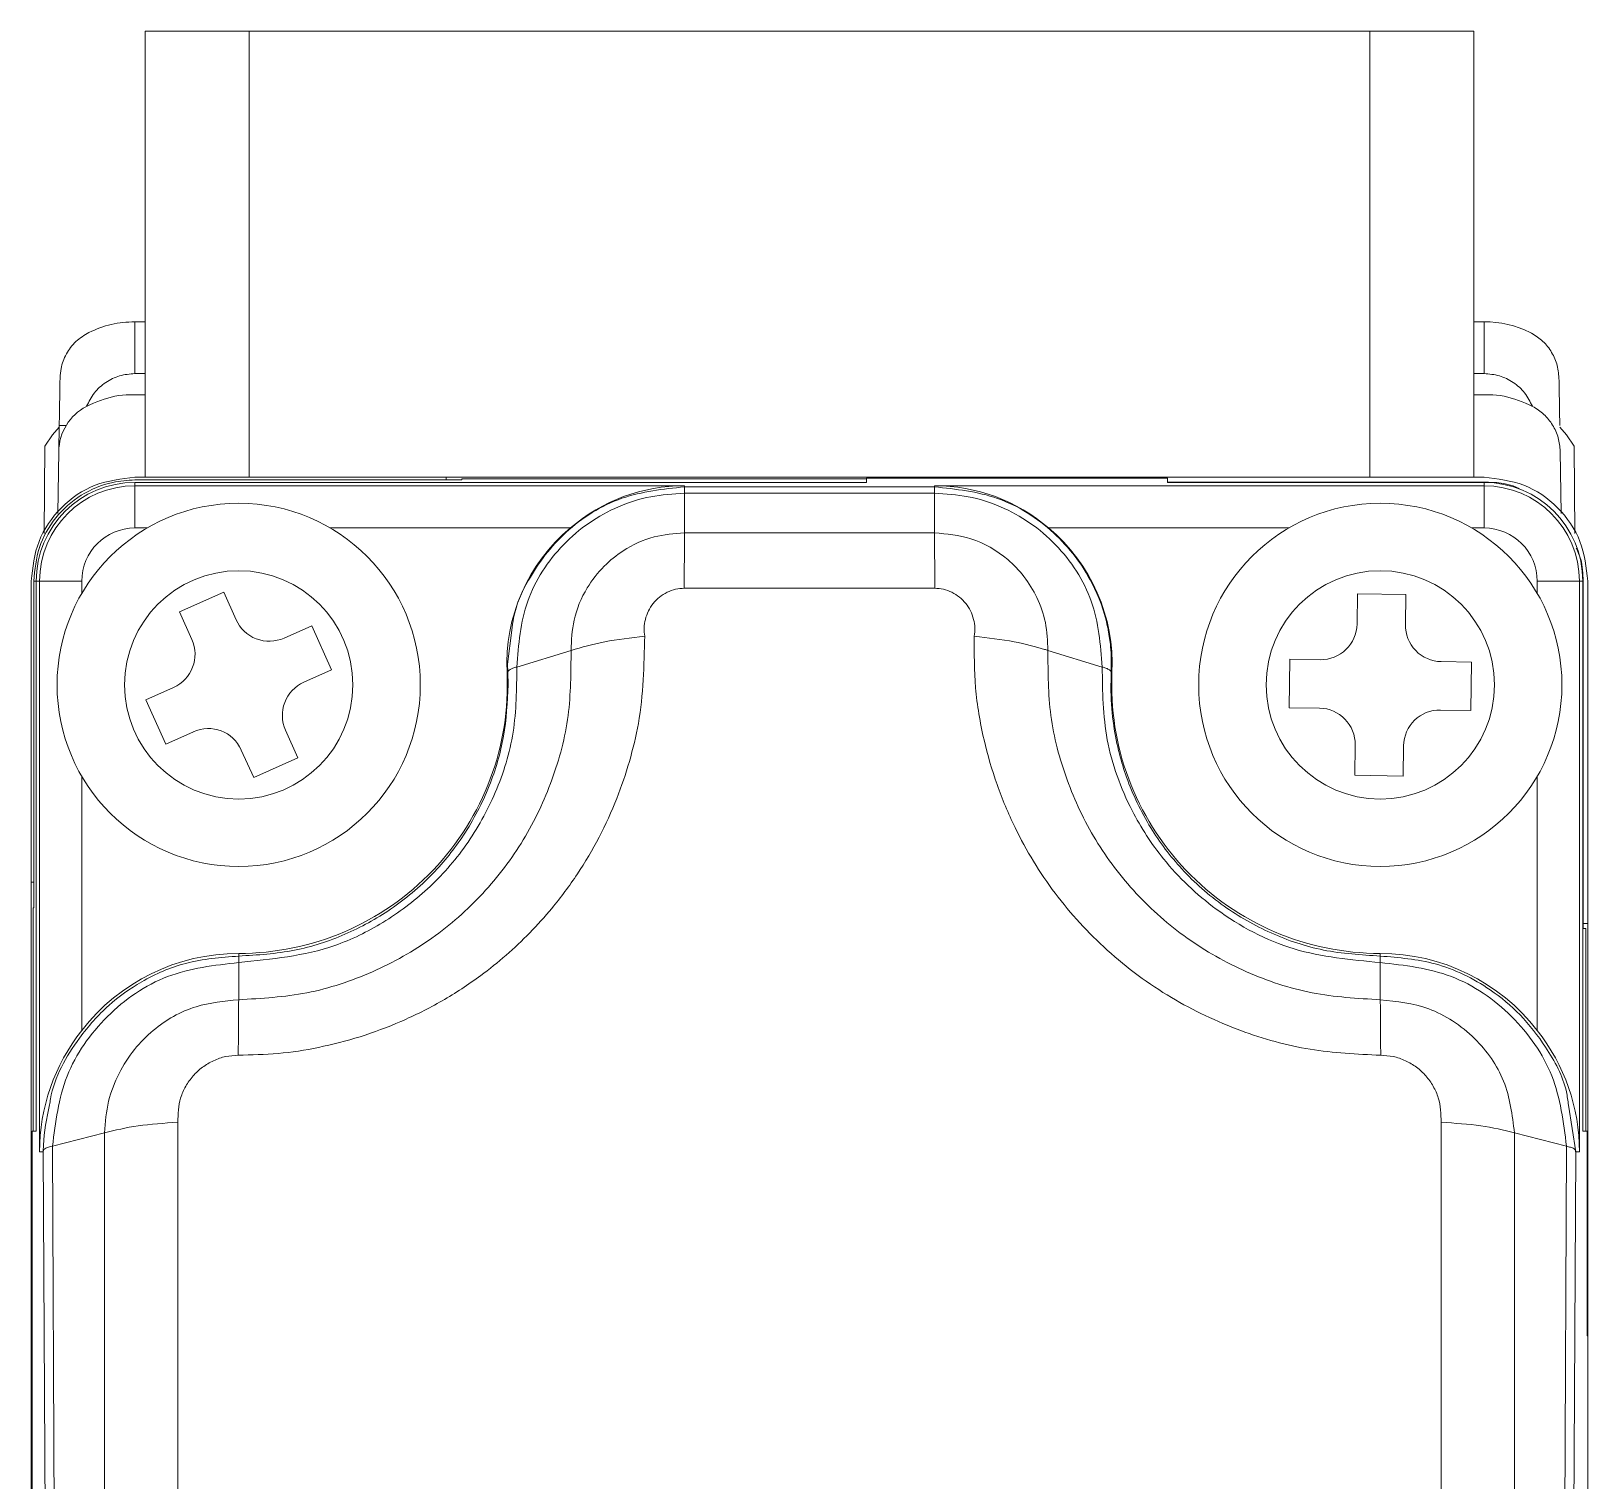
# Model space of a CAD drawing. Header units: inches. Extents: x 0.2 to 16.3, y 0.2 to 11.5.
# Drawn here: x 1.571 to 2.162, y 4.047 to 4.597 of the extents above; entities that cross this region are included whole.
import ezdxf

# ---------------------------------------------------------------- set-up
doc = ezdxf.new("R2010")
doc.units = ezdxf.units.IN
doc.header["$MEASUREMENT"] = 0

msp = doc.modelspace()

# ---------------------------------------------------------------- linework, layer by layer
at = {"color": 7, "linetype": 'Continuous', "lineweight": 18}
for p, q in [((1.6144, 4.42817), (1.6144, 4.59746)), ((1.65377, 4.59746), (1.65377, 4.42817)), ((2.07896, 4.59746), (1.65377, 4.59746)), ((2.07896, 4.42817), (2.07896, 4.59746)), ((2.11833, 4.59746), (2.11833, 4.42817)), ((1.61046, 4.48723), (1.61046, 4.46754)), ((1.61046, 4.48722), (1.6144, 4.48722)), ((2.11833, 4.48722), (2.12227, 4.48722)), ((2.12227, 4.48722), (2.12227, 4.46754)), ((1.6144, 4.46754), (1.61046, 4.46754)), ((2.12227, 4.46754), (2.11833, 4.46754)), ((1.58174, 4.44785), (1.58157, 4.43804)), ((1.58439, 4.44785), (1.58174, 4.44785)), ((1.57634, 4.43995), (1.57606, 4.40681)), ((1.58157, 4.43804), (1.58116, 4.41445)), ((2.15116, 4.43804), (2.15157, 4.41445)), ((2.15667, 4.40681), (2.15638, 4.43995)), ((1.61046, 4.42817), (1.72857, 4.42817)), ((1.73447, 4.42718), (1.61046, 4.42718)), ((1.61046, 4.42624), (1.61046, 4.42497)), ((1.88802, 4.42624), (1.61046, 4.42624)), ((1.61046, 4.42497), (1.81894, 4.42497)), ((1.61046, 4.42497), (1.61046, 4.40895)), ((1.72857, 4.42718), (1.72857, 4.42817)), ((1.72857, 4.42817), (1.99235, 4.42817)), ((1.73447, 4.42754), (1.73447, 4.42718)), ((1.88802, 4.42754), (1.73447, 4.42754)), ((1.81894, 4.42455), (1.81894, 4.42497)), ((1.81894, 4.42455), (1.91379, 4.42455)), ((1.88802, 4.42783), (1.88802, 4.42624)), ((2.00219, 4.42783), (1.88802, 4.42783)), ((1.91379, 4.42455), (1.91379, 4.42497)), ((1.91379, 4.42497), (2.12227, 4.42497)), ((1.99235, 4.42817), (1.99235, 4.42783)), ((1.99235, 4.42817), (2.12227, 4.42817)), ((2.00219, 4.42624), (2.00219, 4.42783)), ((2.12227, 4.42636), (2.00219, 4.42636)), ((2.00219, 4.42624), (2.12227, 4.42624)), ((2.12227, 4.42624), (2.12227, 4.42497)), ((2.12227, 4.42497), (2.12227, 4.40895)), ((1.81893, 4.42211), (1.81894, 4.40712)), ((1.81893, 4.42211), (1.91379, 4.42211)), ((1.91379, 4.40712), (1.91379, 4.42211)), ((1.61046, 4.40895), (1.61513, 4.40895)), ((1.68453, 4.40895), (1.77564, 4.40895)), ((1.81894, 4.40712), (1.91379, 4.40712)), ((2.0482, 4.40895), (1.95709, 4.40895)), ((2.12227, 4.40895), (2.1176, 4.40895)), ((1.57109, 4.3888), (1.57109, 4.27463)), ((1.57207, 4.26488), (1.57207, 4.3888)), ((1.57301, 4.18006), (1.57301, 4.3888)), ((1.57301, 4.3888), (1.57428, 4.3888)), ((1.57428, 4.3888), (1.57428, 4.17226)), ((1.57428, 4.3888), (1.59031, 4.3888)), ((1.59031, 4.3888), (1.59031, 4.38413)), ((2.15844, 4.3888), (2.14242, 4.3888)), ((2.14242, 4.3888), (2.14242, 4.38413)), ((2.15844, 4.3888), (2.15844, 4.17226)), ((2.15972, 4.3888), (2.15844, 4.3888)), ((2.15972, 4.18006), (2.15972, 4.3888)), ((2.15984, 4.25701), (2.15984, 4.3888)), ((2.16164, 4.25888), (2.16164, 4.3888)), ((1.64414, 4.38463), (1.62737, 4.37712)), ((1.64883, 4.37414), (1.64414, 4.38463)), ((1.81884, 4.38608), (1.9139, 4.38608)), ((2.07424, 4.38401), (2.07407, 4.37253)), ((2.09261, 4.38373), (2.07424, 4.38401)), ((2.09244, 4.37225), (2.09261, 4.38373)), ((1.62737, 4.37712), (1.63206, 4.36664)), ((1.67752, 4.37188), (1.66704, 4.36719)), ((1.68503, 4.35511), (1.67752, 4.37188)), ((1.75533, 4.3562), (1.77591, 4.36249)), ((1.95682, 4.36249), (1.9774, 4.3562)), ((2.0486, 4.35914), (2.04831, 4.34077)), ((2.06008, 4.35897), (2.0486, 4.35914)), ((1.67454, 4.35042), (1.68503, 4.35511)), ((1.75161, 4.35417), (1.75189, 4.35418)), ((1.75181, 4.3573), (1.75189, 4.35418)), ((1.75189, 4.35418), (1.75203, 4.34943)), ((1.98084, 4.35418), (1.98111, 4.35417)), ((2.11748, 4.35809), (2.106, 4.35826)), ((2.1172, 4.33972), (2.11748, 4.35809)), ((1.62511, 4.34843), (1.61463, 4.34374)), ((1.61463, 4.34374), (1.62214, 4.32697)), ((2.04831, 4.34077), (2.0598, 4.34059)), ((2.10572, 4.33989), (2.1172, 4.33972)), ((1.62214, 4.32697), (1.63262, 4.33166)), ((1.67228, 4.32174), (1.66759, 4.33222)), ((1.65082, 4.32471), (1.65551, 4.31423)), ((2.07336, 4.32661), (2.07319, 4.31512)), ((2.09156, 4.31484), (2.09173, 4.32632)), ((1.65551, 4.31423), (1.67228, 4.32174)), ((1.59031, 4.31473), (1.59031, 4.21834)), ((2.07319, 4.31512), (2.09156, 4.31484)), ((2.14242, 4.31473), (2.14242, 4.21834)), ((1.57109, 4.27463), (1.57207, 4.27463)), ((1.57109, 4.27463), (1.57109, 3.83762)), ((1.57186, 4.18006), (1.57186, 4.26488)), ((1.57207, 4.26488), (1.57186, 4.26488)), ((2.15984, 4.25888), (2.16164, 4.25888)), ((2.16164, 4.25888), (2.16164, 4.1025)), ((2.16087, 4.25701), (2.15984, 4.25701)), ((2.16087, 4.18006), (2.16087, 4.25701)), ((1.64983, 4.24653), (1.64983, 4.24753)), ((2.0829, 4.24753), (2.0829, 4.24653)), ((1.64983, 4.24409), (1.64982, 4.22996)), ((2.0829, 4.24409), (2.0829, 4.22996)), ((1.62677, 3.9494), (1.62677, 4.18347)), ((2.10596, 4.18346), (2.10596, 3.9494)), ((1.57143, 3.44392), (1.57143, 4.18006)), ((1.57301, 4.18006), (1.57143, 4.18006)), ((1.59891, 4.17946), (1.57918, 4.17438)), ((1.59891, 4.17946), (1.59893, 3.94641)), ((2.13381, 4.17947), (2.1338, 3.94641)), ((2.15355, 4.17438), (2.13381, 4.17947)), ((2.16143, 4.18006), (2.15972, 4.18006)), ((2.16143, 4.1025), (2.16143, 4.18006)), ((1.57428, 4.17226), (1.57571, 4.17226)), ((1.57571, 4.17226), (1.57722, 3.85514)), ((1.58068, 3.8573), (1.57918, 4.17438)), ((2.15355, 4.17438), (2.15205, 3.8573)), ((2.15702, 4.17226), (2.15551, 3.85514)), ((2.15844, 4.17226), (2.15702, 4.17226)), ((2.16143, 4.1025), (2.16164, 4.1025)), ((2.16164, 4.03398), (2.16164, 4.1025))]:
    msp.add_line(p, q, dxfattribs=at)
at = {"color": 8, "linetype": 'Continuous', "lineweight": 18}
for p, q in [((2.12227, 4.42624), (2.12227, 4.42636)), ((1.57301, 4.38874), (1.57207, 4.3888)), ((2.15984, 4.3888), (2.15971, 4.38881)), ((1.75349, 4.37013), (1.75181, 4.3573)), ((2.15427, 4.19001), (2.15702, 4.17226))]:
    msp.add_line(p, q, dxfattribs=at)
at = {"color": 7, "linetype": 'Continuous', "lineweight": 18, "flags": 128}
for points in [[(1.57634, 4.43995), (1.5792, 4.44424), (1.58173, 4.44721)], [(2.15638, 4.43995), (2.15352, 4.44424), (2.151, 4.44721)]]:
    msp.add_lwpolyline(points, dxfattribs=at)
at = {"color": 7, "linetype": 'Continuous', "lineweight": 18}
for centre, radius in [((1.64983, 4.34943), 0.0689), ((2.0829, 4.34943), 0.0689), ((1.64983, 4.34943), 0.04331), ((2.0829, 4.34943), 0.04331)]:
    msp.add_circle(centre, radius, dxfattribs=at)
for centre, radius, start, end in [((2.12227, 4.44785), 0.03937, 63.69863, 90), ((1.60125, 4.43769), 0.01969, 117.88834, 179), ((1.61046, 4.3888), 0.03745, 90, 180), ((1.61046, 4.3888), 0.03617, 90, 180), ((2.12227, 4.3888), 0.03745, 0, 90), ((2.12227, 4.3888), 0.03617, 0, 90), ((1.61046, 4.3888), 0.02015, 90, 180), ((1.81894, 4.3573), 0.0674, 129.9741, 182.66588), ((1.91379, 4.3573), 0.0674, 357.33412, 50.0259), ((2.12227, 4.3888), 0.02015, 0, 90), ((1.66141, 4.37977), 0.01378, 204.10475, 294.10475), ((2.06029, 4.37274), 0.01378, 269.12294, 359.12294), ((2.10621, 4.37204), 0.01378, 179.12294, 269.12294), ((1.61949, 4.36101), 0.01378, 294.10475, 24.10475), ((1.64983, 4.34943), 0.1019, 270, 2.66588), ((2.0829, 4.34943), 0.1019, 177.33412, 270), ((1.68017, 4.33784), 0.01378, 114.10475, 204.10475), ((2.05958, 4.32682), 0.01378, 359.12294, 89.12294), ((2.10551, 4.32611), 0.01378, 89.12294, 179.12294), ((1.63824, 4.31909), 0.01378, 24.10475, 114.10475), ((1.64983, 4.17226), 0.07527, 90, 142.25835), ((2.0829, 4.17226), 0.07527, 37.74165, 90)]:
    msp.add_arc(centre, radius, start, end, dxfattribs=at)
for centre, major_axis, start_param, end_param in [((1.81894, 4.35844), (0, 0.06653), 0, 0.708773), ((1.91379, 4.35844), (0, 0.06653), 5.574412, 6.283185), ((1.64855, 4.17226), (0.07427, 0), 2.472305, 3.141593), ((2.08417, 4.17226), (0.07427, 0), 0, 0.669288)]:
    msp.add_ellipse(centre, major_axis=major_axis, ratio=0.999853, start_param=start_param, end_param=end_param, dxfattribs=at)
for points in [[(1.6144, 4.59746), (1.61499, 4.59746), (1.61617, 4.59746), (1.62528, 4.59746), (1.63829, 4.59746), (1.64861, 4.59746), (1.65377, 4.59746)], [(2.07896, 4.59746), (2.08412, 4.59746), (2.09444, 4.59746), (2.10745, 4.59746), (2.11656, 4.59746), (2.11774, 4.59746), (2.11833, 4.59746)], [(1.59301, 4.48315), (1.5958, 4.48433), (1.60138, 4.48669), (1.60743, 4.48705), (1.61046, 4.48722)], [(1.59204, 4.45509), (1.59561, 4.45665), (1.60273, 4.45976), (1.61051, 4.45956), (1.6144, 4.45947)], [(2.11833, 4.45947), (2.12222, 4.45956), (2.12999, 4.45976), (2.13712, 4.45665), (2.14068, 4.45509)], [(2.14068, 4.45509), (2.14217, 4.45415), (2.14514, 4.45228), (2.14843, 4.4481), (2.15066, 4.44328), (2.15099, 4.43979), (2.15116, 4.43804)], [(1.61046, 4.42817), (1.6053, 4.42758), (1.59498, 4.42639), (1.58197, 4.41729), (1.57286, 4.40428), (1.57168, 4.39396), (1.57109, 4.3888)], [(1.81893, 4.42211), (1.81893, 4.42279), (1.81893, 4.42417), (1.81894, 4.42442), (1.81894, 4.42455)], [(1.91379, 4.42211), (1.91379, 4.42279), (1.91379, 4.42417), (1.91379, 4.42442), (1.91379, 4.42455)], [(2.12227, 4.42817), (2.12743, 4.42758), (2.13775, 4.42639), (2.15076, 4.41729), (2.15986, 4.40428), (2.16105, 4.39396), (2.16164, 4.3888)], [(1.81884, 4.38608), (1.81886, 4.39017), (1.81889, 4.39834), (1.81893, 4.4042), (1.81894, 4.40712)], [(1.9139, 4.38608), (1.91388, 4.39017), (1.91384, 4.39834), (1.91381, 4.4042), (1.91379, 4.40712)]]:
    msp.add_open_spline(points, degree=3, dxfattribs=at)
for points, knots in [([(1.59301, 4.48315), (1.59127, 4.48208), (1.58779, 4.47995), (1.58419, 4.475), (1.58236, 4.47012), (1.58214, 4.46705), (1.58205, 4.46584)], [0, 0, 0, 0, 0.270501, 0.540639, 0.820445, 1, 1, 1, 1]), ([(2.15067, 4.46584), (2.1505, 4.46765), (2.15016, 4.47118), (2.14778, 4.47617), (2.14433, 4.48039), (2.14124, 4.48224), (2.13971, 4.48315)], [0, 0, 0, 0, 0.268331, 0.522065, 0.764688, 1, 1, 1, 1]), ([(1.58205, 4.46584), (1.58198, 4.46171), (1.58188, 4.45594), (1.58177, 4.44964), (1.58174, 4.44785)], [0, 0, 0, 0, 0.715699, 1, 1, 1, 1]), ([(1.61046, 4.46754), (1.6085, 4.46737), (1.60458, 4.46704), (1.59924, 4.46436), (1.59478, 4.4604), (1.59302, 4.45688), (1.59214, 4.45512)], [0, 0, 0, 0, 0.249883, 0.499844, 0.749883, 1, 1, 1, 1]), ([(2.12227, 4.46754), (2.12423, 4.46737), (2.12815, 4.46704), (2.13349, 4.46437), (2.13795, 4.4604), (2.13972, 4.45688), (2.1406, 4.45512)], [0, 0, 0, 0, 0.249826, 0.499768, 0.749826, 1, 1, 1, 1]), ([(2.15067, 4.46584), (2.15073, 4.46286), (2.15083, 4.45717), (2.15094, 4.45086), (2.15099, 4.44785)], [0, 0, 0, 0, 0.523313, 1, 1, 1, 1]), ([(1.57207, 4.3888), (1.5725, 4.39312), (1.57335, 4.40175), (1.57996, 4.41325), (1.5897, 4.42193), (1.6005, 4.42653), (1.60763, 4.427), (1.61046, 4.42718)], [0, 0, 0, 0, 0.2147029, 0.4294066, 0.6440916, 0.8587692, 1, 1, 1, 1]), ([(1.81894, 4.42455), (1.81086, 4.42369), (1.79443, 4.42195), (1.77332, 4.40864), (1.76046, 4.39174), (1.75436, 4.37839), (1.75366, 4.37173), (1.75349, 4.37013)], [0, 0, 0, 0, 0.261145, 0.531603, 0.781531, 0.947839, 1, 1, 1, 1]), ([(1.9797, 4.37018), (1.97958, 4.37077), (1.97833, 4.37691), (1.97342, 4.39051), (1.9598, 4.40827), (1.93848, 4.42192), (1.92194, 4.42368), (1.91379, 4.42455)], [0, 0, 0, 0, 0.019748, 0.204658, 0.465549, 0.736715, 1, 1, 1, 1]), ([(2.12227, 4.42636), (2.12663, 4.42628), (2.13134, 4.42618), (2.13529, 4.42393), (2.13558, 4.42376)], [0, 0, 0, 0, 0.926341, 1, 1, 1, 1]), ([(1.75533, 4.3562), (1.75601, 4.36472), (1.75736, 4.38173), (1.76955, 4.40012), (1.78248, 4.41118), (1.79376, 4.41736), (1.80607, 4.42135), (1.81464, 4.42185), (1.81893, 4.42211)], [0, 0, 0, 0, 0.249328, 0.498429, 0.623734, 0.74892, 0.874188, 1, 1, 1, 1]), ([(1.91379, 4.42211), (1.91808, 4.42185), (1.92664, 4.42135), (1.93895, 4.41737), (1.95024, 4.41118), (1.96318, 4.40012), (1.97537, 4.38173), (1.97672, 4.36471), (1.9774, 4.3562)], [0, 0, 0, 0, 0.125761, 0.251022, 0.376238, 0.501616, 0.75075, 1, 1, 1, 1]), ([(1.81894, 4.40712), (1.81504, 4.40681), (1.80685, 4.40617), (1.79642, 4.40127), (1.78791, 4.39444), (1.78114, 4.38565), (1.77646, 4.37462), (1.77608, 4.36635), (1.77591, 4.36249)], [0, 0, 0, 0, 0.167736, 0.352143, 0.487172, 0.638974, 0.831837, 1, 1, 1, 1]), ([(1.95682, 4.36249), (1.95668, 4.36606), (1.9564, 4.37296), (1.953, 4.3825), (1.94809, 4.3906), (1.94013, 4.39888), (1.92853, 4.40573), (1.91846, 4.40668), (1.91379, 4.40712)], [0, 0, 0, 0, 0.1558575, 0.3009533, 0.4379236, 0.5671246, 0.799357, 1, 1, 1, 1]), ([(2.15718, 4.40128), (2.15783, 4.39988), (2.15967, 4.39597), (2.15977, 4.39161), (2.15984, 4.3888)], [0, 0, 0, 0, 0.355199, 1, 1, 1, 1]), ([(1.80386, 4.36794), (1.80374, 4.36897), (1.80349, 4.37109), (1.80402, 4.37434), (1.80515, 4.37751), (1.80697, 4.38039), (1.80937, 4.38283), (1.81227, 4.38464), (1.81548, 4.38587), (1.81773, 4.38601), (1.81884, 4.38608)], [0, 0, 0, 0, 0.11782, 0.242931, 0.371062, 0.499161, 0.624773, 0.752597, 0.87771, 1, 1, 1, 1]), ([(1.9139, 4.38608), (1.91499, 4.38601), (1.91724, 4.38586), (1.92042, 4.38465), (1.92333, 4.38284), (1.92573, 4.38043), (1.92757, 4.37754), (1.9287, 4.37437), (1.92925, 4.3711), (1.92899, 4.36897), (1.92887, 4.36793)], [0, 0, 0, 0, 0.120683, 0.247152, 0.372056, 0.500257, 0.625655, 0.756459, 0.880216, 1, 1, 1, 1]), ([(1.64966, 4.20891), (1.65472, 4.20903), (1.66492, 4.20926), (1.68041, 4.21169), (1.696, 4.21569), (1.71176, 4.22158), (1.72716, 4.22927), (1.74041, 4.23794), (1.75137, 4.24675), (1.76038, 4.25528), (1.76955, 4.26549), (1.77853, 4.27751), (1.7868, 4.2915), (1.79333, 4.30585), (1.79823, 4.32034), (1.80323, 4.34076), (1.8036, 4.35682), (1.80386, 4.36794)], [0, 0, 0, 0, 0.060235, 0.121547, 0.186565, 0.252318, 0.32267, 0.392872, 0.442647, 0.492629, 0.543146, 0.609312, 0.67526, 0.741717, 0.80245, 0.863246, 1, 1, 1, 1]), ([(1.77591, 4.36249), (1.77999, 4.36367), (1.78814, 4.36602), (1.79862, 4.3673), (1.80386, 4.36794)], [0, 0, 0, 0, 0.50013, 1, 1, 1, 1]), ([(1.92887, 4.36793), (1.92885, 4.36138), (1.92881, 4.34817), (1.93207, 4.32926), (1.93718, 4.31151), (1.9455, 4.29164), (1.95875, 4.26984), (1.97888, 4.24792), (2.00278, 4.2302), (2.02905, 4.21779), (2.05598, 4.21017), (2.07409, 4.20933), (2.08305, 4.20891)], [0, 0, 0, 0, 0.080707, 0.163031, 0.235727, 0.308087, 0.427291, 0.54596, 0.667966, 0.784297, 0.893231, 1, 1, 1, 1]), ([(1.95682, 4.36249), (1.9564, 4.36263), (1.95271, 4.3638), (1.9438, 4.3661), (1.93404, 4.36729), (1.92887, 4.36793)], [0, 0, 0, 0, 0.057383, 0.500719, 1, 1, 1, 1]), ([(1.77591, 4.36249), (1.77588, 4.35422), (1.77582, 4.33757), (1.76935, 4.31317), (1.75853, 4.29021), (1.74306, 4.26977), (1.72367, 4.25262), (1.70092, 4.23989), (1.67597, 4.23147), (1.65851, 4.23046), (1.64982, 4.22996)], [0, 0, 0, 0, 0.123584, 0.248726, 0.373798, 0.499207, 0.624438, 0.749796, 0.875432, 1, 1, 1, 1]), ([(2.0829, 4.22996), (2.0742, 4.23047), (2.05675, 4.2315), (2.03179, 4.23986), (2.00909, 4.25265), (1.98967, 4.26975), (1.97418, 4.2902), (1.96339, 4.31317), (1.95689, 4.33758), (1.95684, 4.35422), (1.95682, 4.36249)], [0, 0, 0, 0, 0.1246908, 0.2501464, 0.3754264, 0.5008375, 0.6259945, 0.7513068, 0.8764488, 1, 1, 1, 1]), ([(1.64983, 4.24409), (1.66227, 4.24533), (1.68157, 4.24725), (1.70519, 4.25901), (1.72223, 4.27174), (1.73691, 4.28847), (1.74805, 4.30865), (1.75514, 4.33168), (1.75527, 4.34791), (1.75533, 4.3562)], [0, 0, 0, 0, 0.208514, 0.323681, 0.445533, 0.574254, 0.709641, 0.851769, 1, 1, 1, 1]), ([(1.75189, 4.35418), (1.75193, 4.35436), (1.75203, 4.35472), (1.75273, 4.35527), (1.7538, 4.35579), (1.75482, 4.35606), (1.75533, 4.3562)], [0, 0, 0, 0, 0.247686, 0.500027, 0.752355, 1, 1, 1, 1]), ([(1.9774, 4.3562), (1.97753, 4.34695), (1.97781, 4.3282), (1.98689, 4.3034), (2.00101, 4.28143), (2.02108, 4.26236), (2.04945, 4.24717), (2.0718, 4.24511), (2.0829, 4.24409)], [0, 0, 0, 0, 0.165533, 0.335366, 0.46358, 0.624197, 0.813309, 1, 1, 1, 1]), ([(1.98084, 4.35418), (1.98074, 4.35445), (1.98056, 4.35493), (1.97942, 4.35554), (1.97834, 4.35593), (1.97765, 4.35613), (1.9774, 4.3562)], [0, 0, 0, 0, 0.375097, 0.670769, 0.878802, 1, 1, 1, 1]), ([(2.0829, 4.24653), (2.07564, 4.24698), (2.06136, 4.24786), (2.04117, 4.25472), (2.02287, 4.26512), (2.00742, 4.27881), (1.99488, 4.29545), (1.98766, 4.31058), (1.98362, 4.32378), (1.98145, 4.33464), (1.98055, 4.34504), (1.98077, 4.35178), (1.98084, 4.35418)], [0, 0, 0, 0, 0.126294, 0.248663, 0.370087, 0.498036, 0.617487, 0.748454, 0.805475, 0.874075, 0.955183, 1, 1, 1, 1]), ([(1.75203, 4.34943), (1.75171, 4.34289), (1.75107, 4.32984), (1.74528, 4.31047), (1.73615, 4.2928), (1.72557, 4.27957), (1.71588, 4.27051), (1.7051, 4.26231), (1.6904, 4.25427), (1.67082, 4.2478), (1.65696, 4.24696), (1.64983, 4.24653)], [0, 0, 0, 0, 0.125745, 0.25123, 0.384795, 0.501655, 0.567479, 0.631015, 0.751263, 0.872159, 1, 1, 1, 1]), ([(1.57808, 4.19005), (1.57819, 4.1908), (1.5795, 4.20001), (1.58718, 4.2135), (1.59982, 4.22796), (1.61353, 4.23771), (1.63021, 4.24498), (1.64305, 4.246), (1.64983, 4.24653)], [0, 0, 0, 0, 0.023377, 0.284963, 0.454083, 0.610185, 0.794428, 1, 1, 1, 1]), ([(1.64983, 4.24653), (1.64983, 4.24641), (1.64983, 4.24616), (1.64983, 4.24478), (1.64983, 4.24409)], [0, 0, 0, 0, 0.497258, 1, 1, 1, 1]), ([(2.0829, 4.24409), (2.0829, 4.24478), (2.0829, 4.24616), (2.0829, 4.24641), (2.0829, 4.24653)], [0, 0, 0, 0, 0.502742, 1, 1, 1, 1]), ([(2.0829, 4.24653), (2.08992, 4.24595), (2.10467, 4.24473), (2.12272, 4.23584), (2.13654, 4.2244), (2.14647, 4.21138), (2.15305, 4.19957), (2.15405, 4.19169), (2.15427, 4.19001)], [0, 0, 0, 0, 0.213112, 0.447815, 0.598568, 0.757367, 0.948269, 1, 1, 1, 1]), ([(1.57918, 4.17438), (1.58033, 4.18349), (1.58262, 4.20172), (1.59888, 4.22472), (1.62211, 4.24092), (1.64058, 4.24304), (1.64983, 4.24409)], [0, 0, 0, 0, 0.249805, 0.499421, 0.749356, 1, 1, 1, 1]), ([(2.0829, 4.24409), (2.09213, 4.24304), (2.11058, 4.24093), (2.13381, 4.22476), (2.1501, 4.20175), (2.1524, 4.18351), (2.15355, 4.17438)], [0, 0, 0, 0, 0.250224, 0.500004, 0.749764, 1, 1, 1, 1]), ([(1.64982, 4.22996), (1.64434, 4.22944), (1.63262, 4.22833), (1.61915, 4.22051), (1.60987, 4.21114), (1.60405, 4.20202), (1.59987, 4.1913), (1.59924, 4.1835), (1.59891, 4.17946)], [0, 0, 0, 0, 0.20459, 0.437673, 0.566426, 0.702382, 0.846176, 1, 1, 1, 1]), ([(1.64966, 4.20891), (1.64969, 4.21298), (1.64975, 4.22116), (1.6498, 4.22701), (1.64982, 4.22996)], [0, 0, 0, 0, 0.4972757, 1, 1, 1, 1]), ([(2.0829, 4.22996), (2.08292, 4.22701), (2.08297, 4.22116), (2.08302, 4.21298), (2.08305, 4.20891)], [0, 0, 0, 0, 0.502722, 1, 1, 1, 1]), ([(2.13381, 4.17946), (2.13297, 4.18619), (2.13131, 4.19938), (2.12123, 4.21363), (2.11071, 4.22207), (2.09886, 4.22828), (2.08917, 4.2293), (2.0829, 4.22996)], [0, 0, 0, 0, 0.256012, 0.50256, 0.638236, 0.766006, 1, 1, 1, 1]), ([(1.62677, 4.18347), (1.62685, 4.1866), (1.62698, 4.19135), (1.6296, 4.19718), (1.63239, 4.20114), (1.63597, 4.20448), (1.64021, 4.20695), (1.64483, 4.20862), (1.64807, 4.20882), (1.64966, 4.20891)], [0, 0, 0, 0, 0.245572, 0.373218, 0.499285, 0.625401, 0.751777, 0.877837, 1, 1, 1, 1]), ([(2.08305, 4.20891), (2.08464, 4.20882), (2.08788, 4.20862), (2.0925, 4.20696), (2.09675, 4.20449), (2.10032, 4.20116), (2.10312, 4.19719), (2.10575, 4.19136), (2.10588, 4.1866), (2.10596, 4.18346)], [0, 0, 0, 0, 0.121784, 0.248137, 0.373872, 0.500587, 0.62603, 0.753831, 1, 1, 1, 1]), ([(1.59891, 4.17946), (1.60299, 4.18046), (1.61112, 4.18245), (1.62156, 4.18313), (1.62677, 4.18347)], [0, 0, 0, 0, 0.500435, 1, 1, 1, 1]), ([(2.10596, 4.18346), (2.11116, 4.18313), (2.12159, 4.18247), (2.12973, 4.18047), (2.13381, 4.17947)], [0, 0, 0, 0, 0.4986396, 1, 1, 1, 1]), ([(1.57918, 4.17438), (1.5788, 4.17429), (1.57777, 4.17405), (1.57664, 4.17374), (1.57586, 4.17321), (1.57576, 4.17257), (1.57571, 4.17226)], [0, 0, 0, 0, 0.183981, 0.49927, 0.753248, 1, 1, 1, 1]), ([(2.15355, 4.17438), (2.15406, 4.17423), (2.15508, 4.17395), (2.15615, 4.17376), (2.15676, 4.17322), (2.15698, 4.17257), (2.15701, 4.17234), (2.15702, 4.17226)], [0, 0, 0, 0, 0.2498864, 0.4999256, 0.7479591, 0.9077936, 1, 1, 1, 1])]:
    msp.add_open_spline(points, degree=3, knots=knots, dxfattribs=at)
at = {"color": 8, "linetype": 'Continuous', "lineweight": 18}
for points, knots in [([(1.98084, 4.35418), (1.98088, 4.35743), (1.98094, 4.3628), (1.98005, 4.36809), (1.9797, 4.37018)], [0, 0, 0, 0, 0.605148, 1, 1, 1, 1]), ([(1.57571, 4.17226), (1.57571, 4.17227), (1.57571, 4.17233), (1.57571, 4.17256), (1.57571, 4.17338), (1.5758, 4.17931), (1.577, 4.18497), (1.57808, 4.19005)], [0, 0, 0, 0, 0.001181, 0.010701, 0.037347, 0.138471, 1, 1, 1, 1])]:
    msp.add_open_spline(points, degree=3, knots=knots, dxfattribs=at)

doc.saveas('drawing.dxf')
